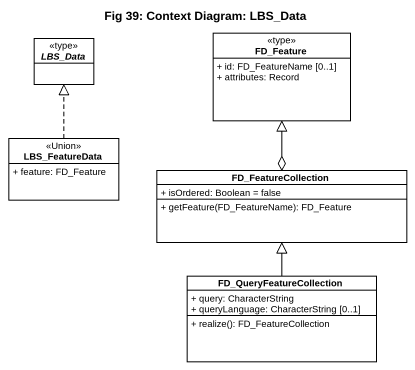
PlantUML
@startuml
title Fig 39: Context Diagram: LBS_Data
hide circle
hide empty members
skinparam classAttributeIconSize 0
abstract class LBS_Data <<type>>
class FD_Feature <<type>> {
  + id: FD_FeatureName [0..1]
  + attributes: Record
}
class LBS_FeatureData <<Union>> {
  + feature: FD_Feature
}
class FD_FeatureCollection {
  + isOrdered: Boolean = false
  + getFeature(FD_FeatureName): FD_Feature
}
class FD_QueryFeatureCollection {
  + query: CharacterString
  + queryLanguage: CharacterString [0..1]
  + realize(): FD_FeatureCollection
}
LBS_FeatureData .up.|> LBS_Data
FD_FeatureCollection .up.|> FD_Feature
FD_FeatureCollection o-up-> FD_Feature
FD_QueryFeatureCollection -up-|> FD_FeatureCollection
@enduml
